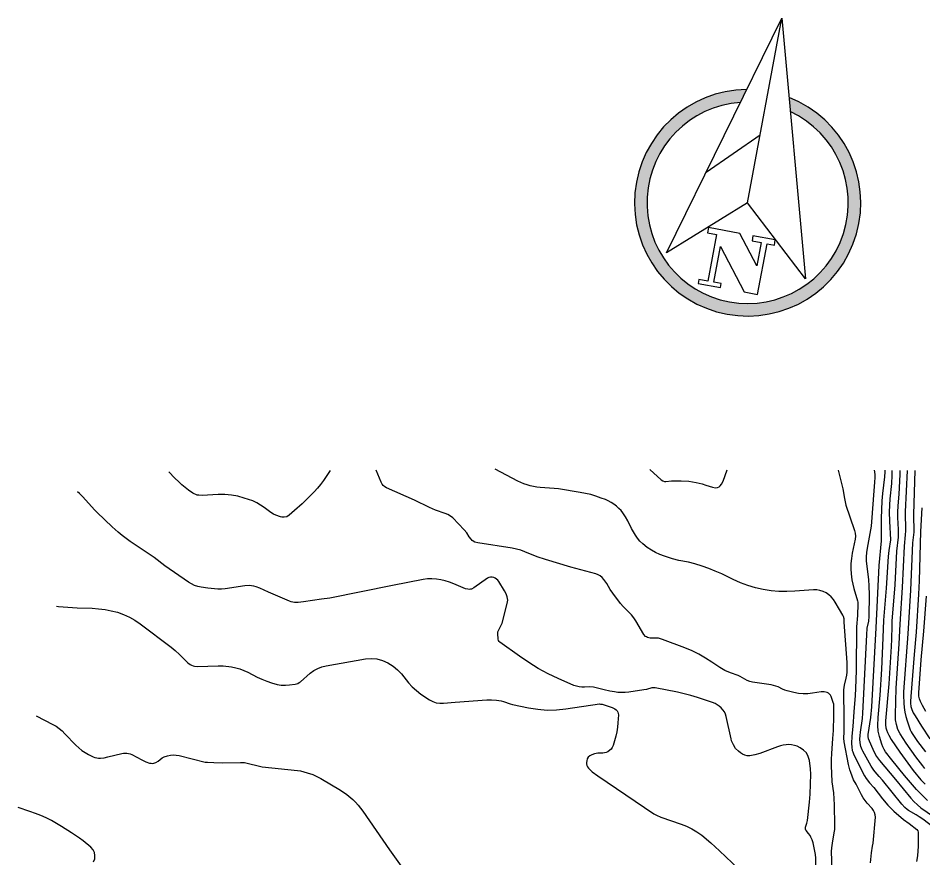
# Model space of a CAD drawing. Header units: centimetres. Extents: x 0 to 1302389, y -144212 to 85618.
# Drawn here: x 495627 to 505970, y -66604 to -57011 of the extents above; entities that cross this region are included whole.
import ezdxf

# ---------------------------------------------------------------- set-up
doc = ezdxf.new("R2010")
doc.units = ezdxf.units.CM
doc.header["$LTSCALE"] = 4
for name, color, linetype in [('0.6', 6, 'Continuous'), ('CURVAS-INTERMEDIARIAS', 39, 'Continuous'), ('CURVAS-MESTRA', 34, 'Continuous')]:
    doc.layers.add(name, color=color, linetype=linetype)

# ---------------------------------------------------------------- blocks, each defined once
blk = doc.blocks.new('NORTE-3D-flat-1')
h = blk.add_hatch()
h.set_pattern_fill('ACET-2D-ANSI31', color=1, scale=399.990157, angle=349.5356, style=0)
h.set_pattern_definition([(34.5356, (-504346.4, 57011.4), (-719.9683, 1046.1674), [])])
h.paths.add_polyline_path([(-1316, -2679), (-389, -2107), (0, 0)])
blk.add_hatch(color=1).paths.add_polyline_path([(83, -905), (98, -1067, -7.796187), (-472, -961), (-401, -816, 10.408897)])
at = {"color": 1}
blk.add_line((-389, -2107), (0, 0), dxfattribs=at)
for points in [[(-1316, -2679), (0, 0), (272, -2973), (-389, -2107)], [(-478, -2456), (-836, -2390), (-846, -2448), (-746, -2467), (-844, -3000), (-946, -2981), (-954, -3027), (-699, -3074), (-691, -3028), (-775, -3013), (-700, -2607), (-430, -3124), (-275, -3153), (-168, -2574), (-84, -2589), (-73, -2531), (-328, -2484), (-339, -2542), (-236, -2561), (-285, -2826)]]:
    blk.add_lwpolyline(points, close=True, dxfattribs=at)
for radius, start, end in [(1292, 90.5109, 68.5603), (1149, 94.1542, 64.917)]:
    blk.add_arc((-389, -2107), radius, start, end, dxfattribs=at)

msp = doc.modelspace()

# ---------------------------------------------------------------- linework, layer by layer
at = {"layer": 'CURVAS-INTERMEDIARIAS'}
for points, elevation in [([(505358.935, -66648.02), (505370.369, -66533.377), (505383.957, -66460.523), (505388.678, -66423.764), (505416.267, -66126.564), (505415.169, -66100.405), (505407.469, -66075.369), (505394.603, -66052.074), (505378.299, -66031.043), (505322.313, -65967.828), (505299.136, -65937.855), (505277.962, -65906.479), (505259.26, -65873.572), (505195.885, -65751.649), (505167.858, -65702.446), (505133.956, -65616.96), (505124.587, -65587.845), (505110.158, -65528.343), (505059.801, -65268.88), (505055.679, -65228.694), (505057.883, -65156.241), (505058.217, -64954.637), (505055.704, -64735.794), (505056.48, -64675.128), (505058.857, -64648.212), (505063.331, -64621.573), (505082.326, -64542.268), (505088.983, -64507.711), (505093.301, -64472.864), (505094.522, -64437.769), (505092.168, -64361.951), (505058.265, -63903.487), (505057.766, -63867.01), (505052.22, -63839.259), (505044.976, -63822.07), (505004.901, -63758.916), (504957.724, -63676.106), (504936.324, -63644.414), (504912.128, -63615.459), (504883.755, -63590.577), (504852.586, -63568.432), (504818.358, -63552.087), (504783.066, -63540.248), (504746.194, -63535.15), (504708.258, -63534.549), (504496.904, -63551.174), (504405.978, -63554.711), (504315.315, -63553.482), (504225.027, -63545.117), (504134.993, -63531.975), (504046.389, -63511.526), (503959.417, -63486.249), (503874.889, -63453.722), (503791.993, -63416.368), (503661.543, -63352.839), (503588.003, -63320.628), (503513.084, -63291.771), (503437.245, -63265.156), (503355.421, -63238.51), (503283.45, -63218.386), (503173.209, -63197.934), (503100.591, -63180.65), (503007.281, -63150.676), (502955.688, -63130.901), (502905.611, -63108.182), (502857.783, -63081.024), (502811.46, -63050.932), (502758.763, -63009.862), (502727.797, -62980.082), (502700.753, -62946.689), (502676.331, -62910.891), (502632.808, -62834.908), (502589.303, -62745.773), (502564.266, -62702.99), (502533.404, -62657.338), (502511.832, -62630.256), (502487.867, -62605.266), (502459.009, -62578.896), (502429.614, -62556.633), (502398.963, -62536.509), (502366.423, -62519.594), (502332.633, -62504.829), (502284.76, -62486.754), (502225.577, -62466.418), (502165.747, -62448.496), (502104.953, -62434.197), (502043.519, -62422.323), (501796.157, -62383.021), (501747.282, -62377.116), (501589.258, -62366.081), (501551.012, -62361.896), (501475.277, -62347.938), (501438.193, -62337.785), (501401.803, -62325.743), (501366.48, -62310.888), (501331.858, -62294.155), (501074.08, -62156.779), (501074.08, -62156.779)], 76641.682), ([(502841.539, -62162.32), (502968.966, -62278.427), (502987.698, -62290.765), (503009.292, -62296.983), (503024.295, -62297.129), (503086.347, -62291.503), (503137.945, -62289.469), (503198.342, -62290.164), (503284.056, -62296.246), (503368.697, -62311.149), (503436.936, -62326.843), (503480.961, -62338.37), (503556.46, -62363.595), (503589.875, -62369.412), (503611.632, -62367.177), (503631.444, -62357.914), (503643.443, -62348.971), (503659.698, -62329.94), (503677.693, -62292.927), (503723.965, -62165.086)], 76542.018), ([(504989.417, -62169.053), (505006.702, -62229.821), (505030.41, -62320.134), (505043.832, -62380.858), (505062.252, -62493.546), (505069.852, -62530.757), (505079.433, -62567.502), (505122.892, -62702.327), (505177.28, -62856.776), (505185.706, -62889.406), (505187.897, -62923.033), (505185.679, -62956.991), (505150.718, -63117.801), (505141.336, -63176.443), (505135.66, -63235.272), (505135.58, -63294.364), (505139.215, -63353.646), (505148.137, -63421.779), (505157.018, -63471.48), (505168.778, -63520.577), (505211.052, -63660.99), (505214.889, -63676.486), (505216.641, -63692.245), (505211.113, -63827.367), (505201.701, -63955.752), (505194.827, -64453.691), (505188.145, -64659.484), (505183.371, -64739.104), (505168.362, -64927.265), (505158.474, -65092.412), (505148.688, -65204.329), (505143.71, -65289.121), (505145.287, -65329.202), (505152.659, -65367.263), (505157.496, -65383.875), (505170.898, -65415.844), (505292.962, -65657.466), (505310.495, -65688.028), (505346.828, -65735.613), (505397.057, -65791.197), (505497.166, -65920.34), (505559.013, -65993.029), (505627.799, -66059.206), (505737.767, -66154.556), (505801.834, -66200.189), (505889.849, -66270.251), (505898.748, -66283.033), (505903.912, -66301.004), (505903.495, -66370.422), (505906.179, -66435.022), (505905.411, -66460.856), (505896.347, -66567.545), (505885.743, -66633.136)], 76542.018), ([(506088.201, -66250.161), (505957.917, -66151.383), (505917.124, -66122.575), (505880.307, -66100.33), (505793.752, -66052.935), (505777.92, -66041.913), (505750.801, -66018.742), (505718.02, -65980.519), (505498.782, -65706.963), (505458.601, -65663.319), (505415.255, -65612.554), (505398.835, -65590.995), (505369.423, -65545.397), (505272.547, -65376.585), (505263.795, -65358.286), (505249.632, -65320.228), (505240.759, -65280.796), (505238.247, -65239.691), (505240.321, -65198.227), (505245.149, -65156.997), (505267.921, -65004.233), (505273.627, -64942.338), (505316.671, -64047.121), (505323.815, -63970.472), (505339.26, -63891.292), (505344.519, -63836.916), (505347.217, -63593.324), (505344.67, -63488.807), (505339.413, -63419.375), (505317.1, -63233.382), (505315.483, -63208.283), (505315.757, -63157.962), (505319.628, -63107.698), (505326.282, -63057.736), (505370.349, -62807.017), (505377.004, -62758.362), (505401.07, -62403.411), (505409.713, -62306.404), (505412.616, -62253.539), (505412.492, -62220.405), (505409.936, -62187.602), (505406.633, -62170.361)], 76442.354), ([(505524.619, -62170.731), (505524.249, -62187.544), (505520.098, -62246.239), (505497.007, -62436.941), (505491.161, -62518.035), (505481.986, -62722.07), (505482.294, -62908.621), (505480.363, -62973.452), (505457.144, -63256.602), (505422.438, -63968.002), (505371.963, -64870.472), (505360.395, -64991.82), (505329.18, -65185.845), (505329.601, -65211.007), (505334.764, -65229.089), (505399.601, -65379.862), (505428.447, -65434.396), (505461.063, -65483.007), (505643.936, -65698.29), (505820.056, -65909.529), (505856.591, -65948.881), (505895.715, -65987.221), (505935.933, -66020.737), (506141.41, -66162.145)], 76342.69), ([(505696.124, -62171.269), (505694.776, -62218.077), (505682.324, -62442.324), (505672.261, -62576.76), (505669.392, -62646.891), (505669.576, -62708.617), (505675.126, -62845.876), (505676.029, -62934.218), (505657.351, -63092.471), (505636.848, -63475.709), (505604.68, -63890.328), (505601.88, -63943.79), (505599.452, -64096.207), (505595.825, -64182.242), (505570.247, -64605.082), (505531.65, -65028.284), (505529.967, -65075.152), (505534.568, -65109.721), (505541.024, -65131.345), (505553.341, -65163.265), (505569.173, -65193.604), (505596.925, -65240.233), (505643.974, -65315.286), (505694.43, -65388.081), (505848.189, -65597.307), (505934.358, -65700.738), (505985.658, -65751.513)], 76143.362), ([(505981.084, -65572.972), (505957.116, -65543.329), (505877.703, -65438.44), (505767.003, -65283.513), (505698.697, -65176.926), (505673.196, -65126.396), (505655.853, -65072.518), (505646.415, -65016.563), (505644.686, -64988.281), (505644.454, -64959.85), (505654.137, -64657.032), (505688.907, -64149.306), (505699.073, -63927.394), (505725.5, -63506.484), (505748.01, -63037.916), (505761.44, -62905.389), (505762.485, -62859.731), (505760.063, -62645.172), (505782.355, -62171.539)], 76043.698), ([(505867.269, -62171.805), (505851.248, -62674.47), (505853.789, -62874.557), (505841.936, -62968.802), (505839.545, -62999.364), (505817.989, -63538.323), (505787.119, -64036.299), (505737.183, -64699.562), (505735.835, -64734.846), (505738.934, -64826.938), (505743.146, -64878.431), (505750.424, -64929.345), (505762.303, -64979.387), (505777.26, -65028.841), (505814.023, -65131.873), (505824.396, -65153.744), (505836.792, -65174.642), (505897.606, -65263.791), (505987.28, -65382.981)], 75944.034), ([(504737.386, -66732.04), (504734.653, -66594.176), (504732.461, -66553.971), (504725.671, -66514.295), (504704.102, -66420.962), (504694.096, -66387.452), (504679.958, -66355.46), (504670.589, -66338.8), (504652.411, -66312.822), (504625.731, -66281.898), (504622.332, -66276.213), (504618.317, -66263.492), (504619.073, -66243.483), (504634.775, -66194.847), (504639.804, -66166.303), (504662.949, -65958.787), (504669.783, -65866.037), (504679.028, -65636.049), (504676.464, -65575.962), (504664.199, -65482.249), (504650.083, -65435.869), (504628.49, -65395.019), (504595.695, -65362.469), (504555.44, -65335.464), (504521.399, -65319.65), (504490.829, -65308.632), (504459.728, -65301.317), (504427.835, -65299.551), (504395.399, -65301.496), (504362.817, -65307.468), (504330.595, -65314.834), (504298.921, -65324.288), (504098.316, -65400.029), (504040.834, -65417.679), (503981.487, -65427.373), (503952.466, -65426.573), (503924.759, -65421.517), (503899.02, -65410.084), (503874.595, -65394.384), (503853.707, -65377.046), (503820.069, -65342.912), (503793.908, -65302.759), (503774.672, -65258.423), (503767.515, -65235.382), (503711.596, -64979.808), (503702.868, -64952.321), (503691.214, -64926.473), (503675.168, -64903.108), (503656.205, -64881.383), (503633.866, -64862.622), (503610.245, -64845.976), (503584.684, -64832.478), (503557.832, -64821.093), (503386.602, -64762.924), (503310.087, -64740.238), (503232.689, -64720.743), (503154.703, -64703.39), (502900.172, -64652.69), (502882.398, -64651.961), (502864.576, -64653.91), (502800.587, -64671.837), (502772.319, -64677.167), (502602.01, -64701.099), (502560.263, -64705.054), (502518.544, -64706.5), (502476.869, -64704.195), (502435.21, -64699.389), (502384.465, -64690.604), (502320.497, -64676.367), (502197.718, -64643.191), (502157.179, -64640.994), (502094.289, -64645.179), (502063.245, -64645.232), (502032.698, -64642.327), (502002.912, -64634.97), (501973.63, -64624.667), (501795.4, -64546.668), (501679.466, -64491.415), (501566.252, -64431.414), (501457.128, -64364.253), (501350.725, -64292.345), (501128.902, -64131.782), (501121.544, -64125.194), (501113.528, -64112.788), (501109.966, -64098.549), (501105.302, -64031.445), (501106.359, -64013.874), (501115.931, -63989.098), (501144.816, -63937.9), (501153.001, -63914.49), (501212.556, -63690.429), (501215.922, -63671.714), (501217.267, -63653.02), (501215.576, -63634.353), (501211.864, -63615.708), (501198.811, -63579.487), (501180.99, -63545.375), (501117.011, -63440.773), (501105.038, -63425.153), (501091.387, -63411.594), (501075.248, -63401.134), (501057.439, -63392.747), (501038.686, -63389.202), (501020.429, -63389.114), (501002.903, -63394.228), (500985.853, -63402.805), (500830.183, -63512.589), (500804.992, -63524.912), (500791.369, -63527.666), (500777.218, -63528.721), (500762.835, -63527.524), (500734.957, -63521.25), (500600.853, -63464.06), (500552.625, -63446.588), (500503.413, -63432.138), (500453.544, -63419.704), (500403.119, -63411.931), (500352.65, -63408.184), (500302.085, -63410.5), (500251.473, -63416.851), (499902.282, -63483.362), (499187.058, -63630.693), (499090.55, -63641.409), (498884.024, -63672.659), (498824.443, -63678.245), (498784.733, -63677.539), (498765.316, -63674.784), (498746.381, -63669.645), (498727.776, -63662.935), (498487.766, -63559.134), (498386.705, -63513.996), (498345.043, -63499.713), (498317.378, -63492.728), (498292.575, -63488.573), (498267.697, -63486.248), (498217.667, -63488.957), (497991.529, -63522.574), (497950.606, -63526.458), (497909.499, -63525.91), (497794.072, -63516.469), (497715.642, -63504.649), (497677.472, -63495.876), (497640.583, -63483.904), (497605.604, -63467.126), (497571.918, -63447.141), (497302.322, -63261.205), (497180.682, -63164.955), (496908.52, -62982.376), (496816.395, -62914.818), (496768.412, -62876.483), (496699.309, -62816.298), (496530.25, -62653.035), (496498.362, -62620.572), (496366.187, -62474.084), (496328.821, -62436.595), (496305.143, -62415.066)], 76841.011), ([(505945.615, -62598.799), (505930.969, -62868.4), (505916.166, -63432.475), (505910.042, -63585.203), (505879.821, -64015.901), (505857.643, -64271.899), (505819.514, -64751.447), (505817.452, -64807.994), (505817.857, -64826.869), (505822.265, -64864.19), (505832.386, -64900.315), (505848.847, -64938.99), (505868.421, -64973.71), (505943.351, -65090.743), (506037.766, -65235.294)], 75844.37), ([(496064.182, -63719.7), (496089.544, -63722.84), (496195.427, -63733.305), (496301.639, -63739.848), (496473.744, -63744.99), (496546.988, -63749.386), (496619.603, -63757.791), (496691.265, -63772.183), (496762.298, -63790.582), (496831.081, -63815.509), (496897.568, -63844.968), (496960.602, -63881.218), (497021.337, -63922.009), (497374.362, -64188.016), (497422.117, -64227.971), (497470.933, -64271.729), (497565.36, -64366.277), (497593.477, -64386.895), (497608.796, -64395.481), (497624.95, -64402.022), (497641.459, -64406.906), (497675.908, -64410.035), (497911.363, -64401.369), (497966.941, -64401.6), (498064.797, -64414.039), (498112.875, -64423.385), (498159.882, -64435.999), (498205.284, -64453.516), (498249.625, -64474.314), (498358.343, -64530.829), (498411.324, -64555.219), (498465.497, -64576.829), (498520.468, -64596.59), (498585.783, -64614.673), (498632.617, -64622.188), (498680.035, -64623.193), (498727.841, -64619.851), (498788.88, -64611.31), (498805.776, -64607.357), (498821.815, -64601.563), (498836.565, -64592.986), (498850.446, -64582.577), (498963.718, -64483.896), (499003.827, -64454.24), (499047.881, -64430.877), (499094.818, -64413.53), (499143.458, -64401.828), (499592.497, -64321.388), (499659.423, -64316.753), (499724.721, -64321.262), (499787.598, -64339.483), (499848.848, -64366.84), (499909.45, -64407.09), (499959.056, -64447.174), (500003.025, -64493.361), (500083.087, -64594.458), (500126.261, -64641.928), (500174.394, -64684.335), (500225.854, -64723.382), (500324.496, -64789.955), (500361.032, -64809.767), (500400.698, -64822.181), (500442.133, -64827.706), (500483.933, -64827.024), (500617.2, -64815.71), (500977.633, -64789.961), (501033.463, -64788.445), (501091.017, -64792.021), (501144.012, -64801.353), (501169.796, -64808.923), (501246.204, -64835.866), (501272.255, -64842.978), (501456.16, -64881.739), (501561.65, -64897.736), (501667.332, -64906.218), (501773.33, -64903.437), (501879.52, -64893.142), (502264.927, -64836.382), (502277.688, -64837.036), (502296.597, -64840.508), (502411.556, -64875.524), (502427.395, -64882.889), (502442.166, -64892.194), (502456.239, -64902.81), (502467.259, -64915.467), (502475.488, -64929.301), (502479.555, -64944.869), (502480.832, -64961.605), (502474.711, -65050.828), (502469.388, -65102.861), (502461.799, -65154.485), (502450.787, -65205.488), (502420.76, -65312.146), (502411.838, -65332.522), (502400.253, -65350.692), (502384.66, -65365.589), (502360.149, -65381.585), (502342.395, -65389.09), (502324.207, -65394.497), (502305.36, -65396.783), (502247.259, -65397.697), (502209.254, -65405.647), (502176.834, -65415.683), (502154.939, -65427.277), (502137.336, -65442.36), (502126.147, -65462.661), (502119.24, -65486.449), (502117.67, -65502.801), (502118.201, -65521.162), (502121.49, -65538.634), (502128.913, -65554.802), (502139.082, -65570.089), (502165.762, -65597.395), (502180.363, -65609.649), (502248.125, -65657.941), (502885.783, -66089.929), (502916.91, -66106.705), (502966.06, -66127.144), (503197.618, -66207.239), (503260.059, -66232.261), (503320.367, -66261.207), (503377.469, -66296.047), (503432.435, -66334.82), (503536.98, -66420.848), (503637.285, -66511.778), (503854.145, -66718.035)], 76940.675), ([(495832.609, -64973.501), (496022.212, -65069.575), (496060.42, -65091.692), (496096.645, -65116.372), (496129.928, -65144.908), (496161.246, -65176.019), (496285.178, -65308.033), (496318.772, -65338.946), (496354.234, -65367.266), (496392.468, -65391.709), (496432.561, -65413.556), (496484.489, -65438.38), (496504.491, -65446.139), (496524.91, -65451.805), (496545.952, -65454.323), (496567.398, -65454.757), (496610.609, -65450.12), (496653.118, -65441.107), (496811.644, -65400.09), (496830.544, -65397.682), (496868.743, -65398.667), (496906.076, -65406.869), (496923.852, -65413.73), (497038.169, -65474.34), (497086.686, -65495.574), (497128.148, -65510.225), (497144.932, -65513.68), (497161.55, -65514.52), (497177.898, -65511.448), (497199.746, -65502.956), (497224.836, -65488.111), (497270.424, -65452.271), (497296.757, -65440.514), (497333.905, -65428.757), (497366.589, -65421.355), (497399.382, -65417.59), (497432.352, -65419.281), (497465.442, -65424.613), (497764.11, -65498.799), (497789.162, -65501.328), (497861.871, -65504.511), (497959.862, -65507.164), (498166.407, -65504.012), (498212.128, -65506.031), (498257.177, -65514.158), (498368.106, -65543.616), (498412.935, -65552.332), (498816.349, -65596.112), (498850.011, -65601.031), (498929.243, -65621.189), (498991.556, -65642.681), (499039.635, -65662.659), (499085.476, -65687.351), (499307.661, -65821.813), (499380.88, -65871.122), (499448.995, -65927.273), (499480.601, -65958.083), (499510.661, -65990.24), (499538.425, -66024.404), (499564.654, -66059.907), (499868.25, -66500.805), (500039.759, -66741.617)], 77040.339), ([(496489.518, -66636.422), (496503.566, -66602.672), (496504.956, -66565.349), (496499.121, -66530.491), (496482.436, -66499.336), (496458.526, -66470.646), (496369.116, -66397.823), (496329.582, -66368.781), (496236.979, -66305.239), (496123.978, -66233.055), (496066.06, -66199.291), (496007.448, -66166.705), (495947.58, -66136.695), (495886.755, -66108.952), (495824.496, -66084.591), (495761.282, -66062.487), (495627.26, -66019.735)], 77140.003)]:
    msp.add_lwpolyline(points, dxfattribs=dict(at, elevation=elevation))
at = {"layer": 'CURVAS-MESTRA'}
for points, elevation in [([(499190.413, -62172.172), (499181.99, -62183.618), (499114.376, -62287.024), (499081.479, -62331.572), (499045.943, -62374.062), (499008.656, -62415.164), (498951.466, -62474.472), (498870.104, -62554.582), (498784.691, -62630.335), (498720.469, -62684.371), (498695.45, -62699.655), (498667.01, -62706.797), (498637.325, -62706.028), (498622.901, -62702.796), (498570.765, -62682.616), (498544.436, -62670.426), (498511.325, -62650.506), (498437.438, -62595.043), (498395.479, -62566.618), (498351.972, -62541.201), (498306.119, -62520.306), (498258.708, -62502.418), (498209.937, -62486.782), (498136.398, -62467.575), (498062.16, -62453.802), (497986.86, -62448.185), (497910.86, -62448.013), (497730.119, -62456.427), (497691.546, -62455.272), (497672.83, -62452.566), (497654.818, -62447.86), (497637.875, -62440.16), (497621.636, -62430.462), (497574.128, -62396.198), (497497.852, -62336.33), (497461.776, -62303.985), (497417.506, -62261.187), (497346.613, -62187.238)], 76741.346), ([(504923.907, -66728.707), (504916.664, -66520.828), (504917.557, -66476.977), (504928.303, -66399.038), (504948.663, -66289.134), (504951.573, -66267.071), (504953.578, -66222.574), (504949.971, -65986.887), (504939.768, -65851.88), (504923.783, -65723.214), (504916.143, -65537.184), (504916.108, -65469.658), (504918.711, -65402.174), (504931.728, -65230.013), (504936.646, -65139.403), (504941.937, -64970.335), (504941.062, -64859.895), (504939.572, -64839.755), (504935.459, -64820.104), (504909.891, -64751.44), (504901.91, -64736.598), (504891.958, -64723.753), (504879.03, -64713.906), (504864.113, -64706.053), (504830.388, -64698.345), (504795.809, -64699.326), (504696.966, -64714.779), (504643.837, -64719.895), (504590.874, -64720.866), (504538.168, -64715.621), (504485.63, -64706.232), (504408.367, -64686.55), (504382.083, -64677.682), (504356.564, -64666.817), (504306.462, -64642.806), (504280.779, -64632.823), (504254.187, -64625.57), (504226.996, -64620.133), (504012.506, -64589.365), (503981.223, -64581.884), (503951.871, -64568.72), (503871.695, -64522.615), (503848.775, -64513.314), (503759.84, -64483.135), (503696.641, -64456.615), (503637.863, -64421.364), (503550.204, -64359.86), (503476.556, -64312.214), (503400.844, -64268.444), (503322.063, -64230.481), (503241.236, -64196.408), (502984.387, -64099.328), (502961.488, -64092.271), (502938.291, -64087.155), (502914.629, -64084.944), (502856.752, -64085.636), (502842.621, -64084.556), (502814.917, -64078.274), (502802.273, -64072.543), (502790.855, -64065.276), (502772.933, -64044.604), (502680.234, -63887.529), (502656.955, -63852.734), (502629.921, -63820.761), (502534.231, -63725.585), (502504.748, -63689.755), (502416.814, -63571.627), (502389.291, -63529.085), (502350.511, -63463.636), (502316.205, -63414.906), (502296.577, -63393.595), (502274.808, -63375.426), (502249.858, -63361.97), (502222.779, -63351.647), (501939.16, -63274.393), (501648.297, -63189.557), (501552.943, -63157.422), (501413.97, -63098.937), (501366.851, -63082.319), (501318.49, -63069.738), (501269.318, -63059.846), (500876.675, -62999.011), (500842.624, -62988.901), (500812.749, -62969.681), (500799.626, -62957.102), (500776.713, -62929.215), (500749.595, -62885.298), (500721.678, -62848.237), (500592.464, -62714.58), (500565.715, -62692.096), (500535.08, -62675.289), (500502.184, -62662.109), (500394.009, -62625.092), (500358.576, -62611.271), (500323.878, -62595.721), (500154.425, -62512.563), (499834.305, -62371.081), (499814.525, -62359.319), (499797.293, -62345.12), (499783.89, -62327.26), (499773.044, -62306.963), (499715.733, -62167.879)], 76741.346), ([(506012.372, -65936.829), (505960.133, -65889.712), (505886.829, -65813.59), (505749.873, -65653.367), (505603.507, -65475.728), (505532.731, -65381.09), (505516.237, -65354.277), (505502.138, -65326.244), (505491.191, -65296.838), (505463.355, -65207.424), (505449.195, -65146.523), (505444.074, -65084.2), (505447.154, -64989.824), (505470.194, -64736.894), (505488.628, -64438.003), (505506.598, -64080.497), (505512.487, -63879.604), (505541.181, -63513.863), (505563.829, -63155.335), (505571.855, -63085.376), (505590.854, -62963.141), (505579.638, -62750.434), (505578.623, -62648.542), (505581.264, -62568.173), (505585.576, -62495.714), (505602.353, -62321.359), (505608.366, -62231.681), (505609.104, -62170.996)], 76243.026), ([(505993.646, -64923.512), (505952.547, -64853.175), (505930.639, -64808.761), (505919.448, -64779.087), (505913.55, -64747.917), (505911.008, -64709.492), (505940.553, -64332.282), (505969.051, -64004.642), (506000.363, -63608.26)], 75744.706)]:
    msp.add_lwpolyline(points, dxfattribs=dict(at, elevation=elevation))

# ---------------------------------------------------------------- block references
at = {"layer": '0.6'}
msp.add_blockref('NORTE-3D-flat-1', (504346.385, -57011.42), dxfattribs=at)

doc.saveas('drawing.dxf')
